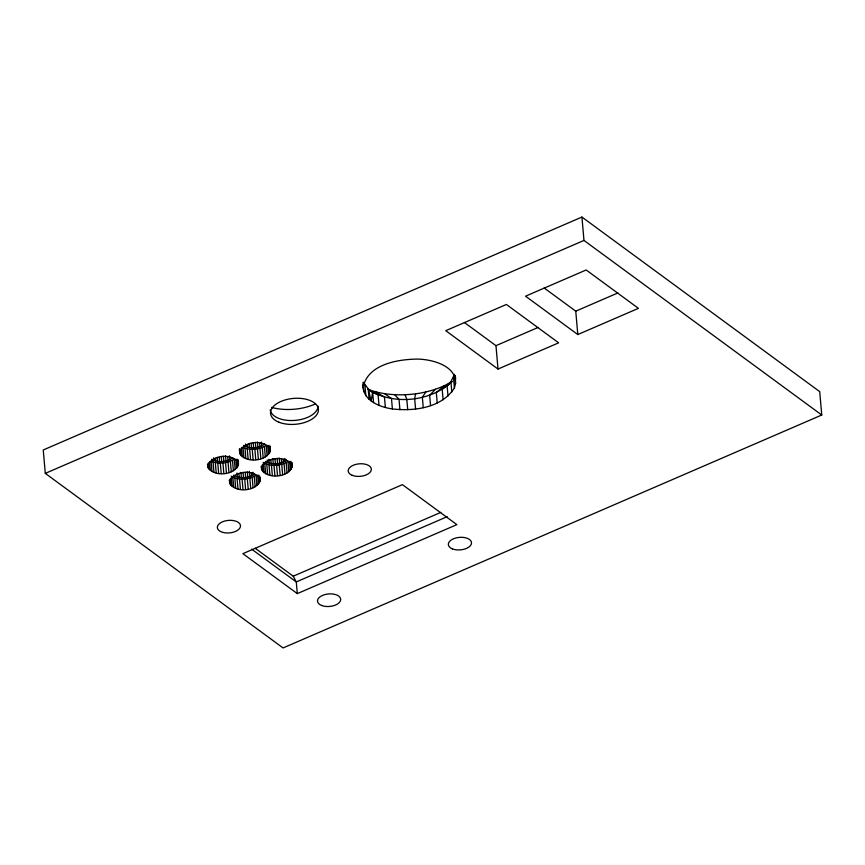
<?xml version="1.0" encoding="UTF-8"?>
<svg xmlns="http://www.w3.org/2000/svg" width="865" height="865" viewBox="0 0 865 865"><rect width="100%" height="100%" fill="white"/><g stroke="black" fill="none" stroke-linecap="round" stroke-linejoin="round"><path stroke-width="1.3" d="M207.503 464.159C208.93 479.21 241.357 475.869 238.232 460.169M229.279 480.151C230.652 494.748 261.295 492.066 260.116 477.458M239.4 448.946C238.632 465.565 273.416 462.58 270.139 446.372M261.187 466.354C262.56 481.448 295.343 478.021 291.797 462.256M363.127 387.444C367.355 364.965 395.846 359.699 415.178 359.126C431.278 358.521 461.218 366.392 454.406 387.931C441.723 407.988 414.14 411.416 392.396 408.94C379.594 407.134 362.511 400.311 362.9 384.849M369.117 399.349L368.209 388.947L372.642 392.202L371.193 401.036L368.209 388.947L363.419 382.265M370.252 390.948C395.705 405.253 430.802 401.392 452.254 381.443C441.118 388.244 428.413 392.007 415.568 393.867L414.67 398.668L415.578 409.059M443.096 399.738L442.188 389.347L450.903 381.735L454.46 374.318M425.807 392.018L422.347 397.273L423.255 407.664M435.517 389.272L429.635 395.208L430.543 405.609M444.415 385.714L436.306 392.548L437.214 402.939M449.227 384.049L447.097 385.704L448.005 396.094M232.804 457.866C226.9 462.256 218.045 463.045 211.676 459.218M264.712 444.069C258.819 448.459 249.963 449.249 243.595 445.421M233.453 475.209C239.821 479.037 248.677 478.248 254.58 473.858M265.36 461.413C271.729 465.24 280.595 464.451 286.488 460.05M212.012 471.587L211.103 461.186C218.467 464.386 227.571 463.586 234.274 459.164L235.183 469.554M243.919 457.78L243.011 447.389C250.385 450.579 259.478 449.789 266.193 445.367L267.101 455.758M231.215 476.172C238.675 480.702 248.861 479.815 256.051 475.155L256.959 485.546M263.133 462.375C270.594 466.905 280.768 466.008 287.959 461.359L288.867 471.749M581.929 217.05L43.25 449.984L45.294 473.371L283.071 647.95L821.75 415.016L819.706 391.629L581.929 217.05L583.972 240.427L821.75 415.016M45.294 473.371L583.972 240.427M464.397 322.494L495.969 345.676L538.041 327.478M544.182 287.991L575.755 311.173L617.826 292.976M498.013 369.052L558.649 342.832L506.393 304.458L445.756 330.679L498.013 369.052L495.969 345.676M577.798 334.55L638.424 308.34L586.167 269.966L525.542 296.187L577.798 334.55L575.755 311.173M255.121 548.215L293.224 576.198L440.761 512.404M447.183 516.675L296.284 581.929L251.639 549.156M297.3 593.617L456.861 524.623L402.43 484.649L242.87 553.654L297.3 593.617L296.284 581.929L293.224 576.198M368.014 389.304C383.108 395.056 399.652 395.77 415.568 393.867M369.063 390.115L378.102 394.937L379.011 405.328M375.269 391.748L384.449 397.067L385.358 407.458M384.644 393.705L391.477 398.538L392.396 408.94M394.689 394.732L399.014 399.306L399.922 409.696M270.486 450.265C266.161 438.523 241.876 440.642 239.637 452.957M238.567 464.072C234.242 452.319 209.957 454.449 207.73 466.765M405.09 394.786L406.81 399.349L407.729 409.74M292.262 466.257C287.926 454.514 263.652 456.634 261.414 468.949M260.343 480.053C256.018 468.311 231.733 470.43 229.506 482.746M455.325 375.475L455.66 379.367M455.012 375.843L455.693 383.638M453.498 377.54L454.406 387.931M450.903 381.735L451.811 392.126M372.642 392.202L373.55 402.603M364.933 385.271L365.841 395.662M363.03 382.568L363.83 391.661M291.591 462.494L292.046 467.684M290.716 461.315L291.397 469.111M289.537 461.38L290.326 470.474M286.153 462.505L287.061 472.896M284.909 458.461L285.136 461.056M284.055 463.478L284.963 473.869M283.298 459.337L283.525 461.932M281.341 458.774L281.687 462.667M281.72 464.267L282.628 474.658M279.233 458.039L279.687 463.24M279.222 464.851L280.13 475.242M277.114 458.418L277.568 463.618M276.616 465.197L277.524 475.588M274.962 458.612L275.416 463.802M274 465.305L274.908 475.696M272.81 458.601L273.264 463.791M270.021 446.264L270.248 448.87M269.815 446.502L270.269 451.703M271.437 465.165L272.345 475.566M270.853 459.683L271.199 463.586M268.939 445.324L269.621 453.119M267.761 445.389L268.55 454.482M268.918 459.283L269.264 463.175M269.004 464.797L269.912 475.188M267.285 459.996L267.512 462.591M266.766 464.191L267.674 474.582M264.387 446.513L265.296 456.904M264.787 463.381L265.696 473.771M262.279 447.497L263.187 457.888M261.403 442.047L261.749 445.951M263.241 463.672L264.041 472.766M262.181 465.111L262.755 471.609M259.576 442.783L259.911 446.686M259.943 448.286L260.852 458.677M261.522 466.43L261.868 470.322M257.456 442.047L257.911 447.248M257.446 448.859L258.354 459.25M259.684 476.291L260.138 481.491M258.808 475.112L259.489 482.908M255.337 442.437L255.802 447.627M257.619 475.177L258.419 484.27M254.851 449.205L255.759 459.596M253.186 442.621L253.64 447.821M252.223 449.313L253.131 459.704M254.245 476.301L255.153 486.692M251.153 443.907L251.488 447.811M253.002 472.258L253.229 474.853M249.661 449.184L250.569 459.575M252.148 477.285L253.056 487.676M249.077 443.702L249.423 447.594M251.38 473.133L251.607 475.739M247.26 444.599L247.487 447.194M247.228 448.805L248.136 459.196M249.315 471.274L249.769 476.464M249.812 478.075L250.72 488.466M245.519 444.005L245.746 446.61M247.314 471.836L247.768 477.037M244.99 448.2L245.898 458.601M247.304 478.648L248.212 489.039M245.206 472.225L245.66 477.415M244.709 478.994L245.617 489.385M241.476 447.692L242.265 456.785M243.043 472.409L243.498 477.61M240.405 449.13L240.978 455.617M239.637 449.14L240.092 454.33M242.092 479.102L243 489.493M240.903 472.398L241.357 477.599M238.113 460.072L238.34 462.667M237.907 460.31L238.362 465.5M239.519 478.972L240.438 489.363M238.945 473.49L239.281 477.383M237.032 459.131L237.713 466.916M235.842 459.196L236.642 468.289M237.01 473.079L237.345 476.983M237.086 478.594L237.994 488.985M234.847 477.988L235.756 488.379M232.469 460.31L233.377 470.701M232.88 477.177L233.788 487.568M230.371 461.294L231.279 471.685M229.495 455.855L229.831 459.748M231.333 477.48L232.123 486.573M230.274 478.918L230.836 485.406M227.657 456.579L228.003 460.483M228.036 462.083L228.944 472.474M229.614 480.226L229.96 484.119M225.538 455.855L225.992 461.045M225.527 462.656L226.446 473.058M223.429 456.233L223.884 461.434M222.932 463.013L223.84 473.404M221.267 456.428L221.721 461.618M220.315 463.121L221.224 473.512M219.234 457.715L219.58 461.607M217.753 462.98L218.661 473.371M217.169 457.499L217.504 461.402M215.342 458.396L215.569 460.991M215.309 462.602L216.218 473.004M213.601 457.812L213.828 460.407M213.071 462.007L213.979 472.398M209.557 461.488L210.357 470.582M208.497 462.926L209.071 469.425M207.838 464.235L208.184 468.138M318.082 406.118A24.015 12.975 -5 0 1 294.889 420.401A24.015 12.975 -5 0 1 270.248 409.902M314.838 404.182A39.509 21.344 -5 0 1 271.588 407.415M278.854 422.174A24.015 12.975 -5 0 0 318.006 412.302A24.015 12.975 -5 0 0 286.553 399.554A24.015 12.975 -5 0 0 278.854 422.174M223.062 532.451A11.623 6.282 -5 0 0 240.513 525.985A11.623 6.282 -5 0 0 223.192 521.541A11.623 6.282 -5 0 0 223.062 532.451M352.206 475.318A11.623 6.282 -5 0 0 371.15 470.538A11.623 6.282 -5 0 0 355.926 464.375A11.623 6.282 -5 0 0 352.206 475.318M321.521 605.435A11.623 6.282 -5 0 0 340.475 600.667A11.623 6.282 -5 0 0 325.251 594.493A11.623 6.282 -5 0 0 321.521 605.435M452.363 548.864A11.623 6.282 -5 0 0 471.306 544.085A11.623 6.282 -5 0 0 456.093 537.922A11.623 6.282 -5 0 0 452.363 548.864"/></g></svg>
